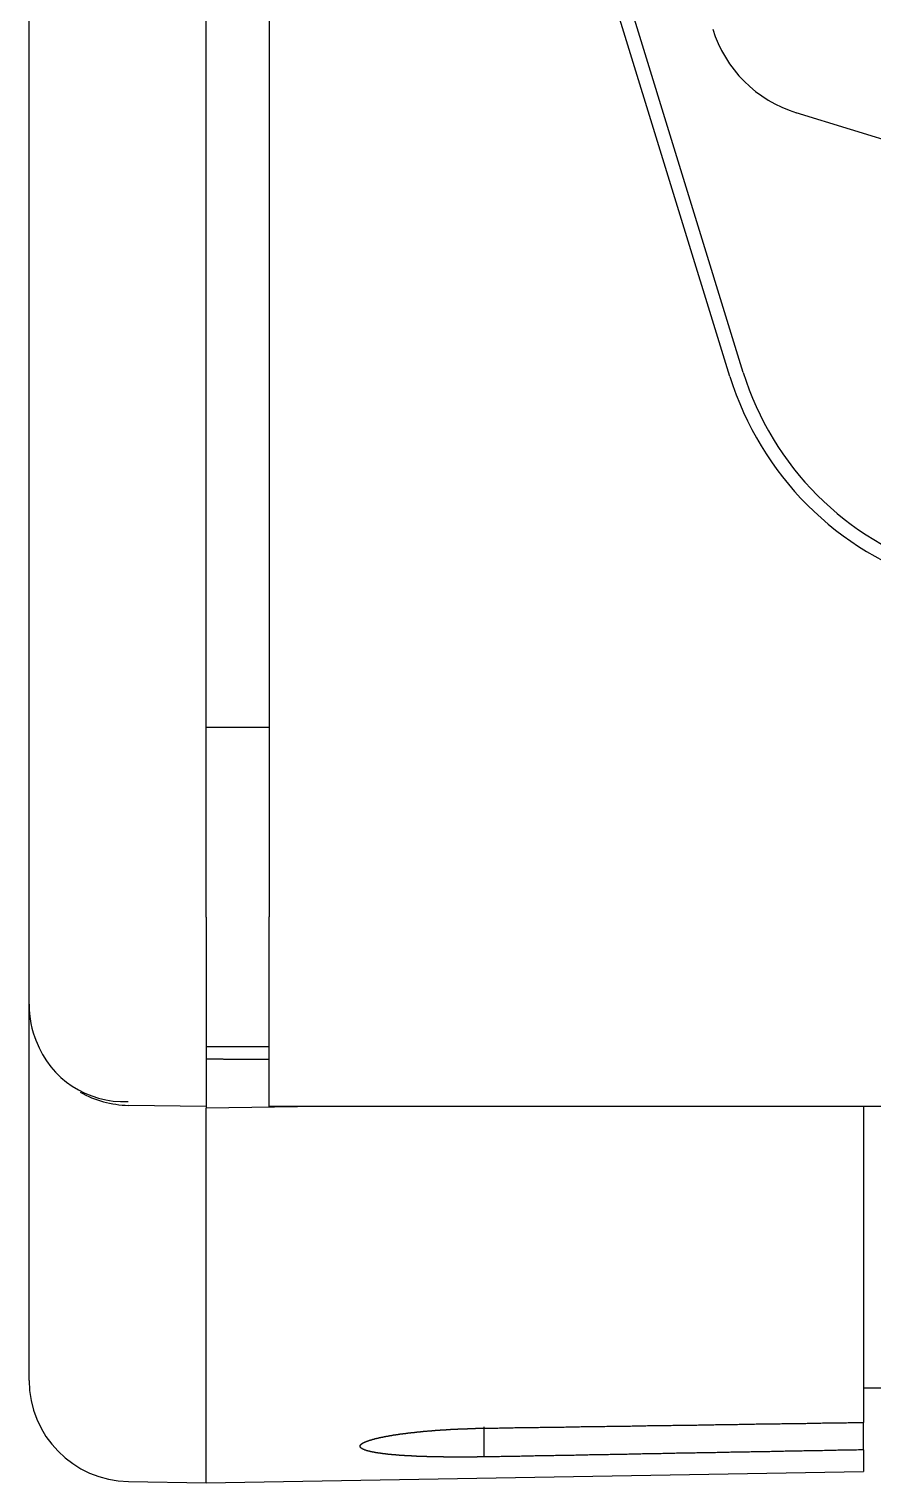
# Model space of a CAD drawing. Extents: x 55 to 320, y 62 to 485.
# Drawn here: x 60.38 to 67.05, y 417.03 to 428.53 of the extents above; entities that cross this region are included whole.
import ezdxf

# ---------------------------------------------------------------- set-up
doc = ezdxf.new("R2010")
doc.units = 0
doc.header["$MEASUREMENT"] = 0
doc.layers.add('FR_QBM1_G14_40U', color=7, linetype='CONTINUOUS')

msp = doc.modelspace()

# ---------------------------------------------------------------- linework, layer by layer
at = {"layer": 'FR_QBM1_G14_40U', "color": 5, "linetype": 'Continuous'}
for p, q in [((60.379, 421.521), (60.379, 463.5)), ((61.779, 421.51), (61.779, 463.511)), ((62.279, 437.963), (62.279, 421.511)), ((65.923, 425.785), (62.809, 435.899)), ((66.028, 425.817), (62.914, 435.932)), ((78.343, 424.209), (66.448, 427.871)), ((61.779, 423.011), (62.279, 423.011)), ((60.379, 420.821), (60.379, 421.521)), ((61.779, 421.51), (61.779, 420.011)), ((62.279, 420.011), (62.279, 421.511)), ((60.379, 417.846), (60.379, 420.821)), ((62.279, 420.485), (61.779, 420.485)), ((61.779, 420.011), (61.165, 420.021)), ((62.681, 420.011), (61.779, 420)), ((61.779, 420.011), (61.779, 420)), ((61.779, 417.035), (61.779, 420)), ((67.479, 420.011), (62.279, 420.011)), ((66.979, 420.011), (66.979, 417.513)), ((66.979, 417.788), (67.129, 417.788)), ((66.979, 417.296), (66.979, 417.513)), ((63.979, 417.24), (63.979, 417.479)), ((66.979, 417.296), (66.979, 417.126)), ((61.165, 417.046), (61.779, 417.035)), ((61.779, 417.035), (66.979, 417.126))]:
    msp.add_line(p, q, dxfattribs=at)
msp.add_polyline3d([(61.779, 420.388, 0), (61.783, 420.388, 0), (61.787, 420.388, 0), (61.791, 420.388, 0), (61.795, 420.388, 0), (61.798, 420.388, 0), (61.802, 420.388, 0), (61.806, 420.388, 0), (61.81, 420.388, 0), (61.814, 420.388, 0), (61.818, 420.388, 0), (61.822, 420.388, 0), (61.826, 420.388, 0), (61.83, 420.388, 0), (61.834, 420.388, 0), (61.838, 420.388, 0), (61.842, 420.388, 0), (61.845, 420.388, 0), (61.849, 420.388, 0), (61.853, 420.388, 0), (61.857, 420.388, 0), (61.861, 420.388, 0), (61.865, 420.388, 0), (61.869, 420.388, 0), (61.873, 420.388, 0), (61.877, 420.388, 0), (61.88, 420.388, 0), (61.884, 420.388, 0), (61.888, 420.388, 0), (61.892, 420.388, 0), (61.896, 420.388, 0), (61.9, 420.388, 0), (61.904, 420.388, 0), (61.908, 420.388, 0), (61.912, 420.388, 0), (61.916, 420.387, 0), (61.92, 420.387, 0), (61.923, 420.387, 0), (61.927, 420.387, 0), (61.931, 420.387, 0), (61.935, 420.387, 0), (61.939, 420.387, 0), (61.943, 420.387, 0), (61.947, 420.387, 0), (61.951, 420.387, 0), (61.955, 420.387, 0), (61.959, 420.387, 0), (61.963, 420.387, 0), (61.967, 420.387, 0), (61.97, 420.387, 0), (61.974, 420.387, 0), (61.978, 420.387, 0), (61.982, 420.387, 0), (61.986, 420.387, 0), (61.99, 420.387, 0), (61.994, 420.387, 0), (61.998, 420.387, 0), (62.002, 420.387, 0), (62.005, 420.387, 0), (62.009, 420.387, 0), (62.013, 420.387, 0), (62.017, 420.387, 0), (62.021, 420.387, 0), (62.025, 420.387, 0), (62.029, 420.387, 0), (62.033, 420.387, 0), (62.037, 420.387, 0), (62.041, 420.387, 0), (62.045, 420.387, 0), (62.048, 420.387, 0), (62.052, 420.387, 0), (62.056, 420.387, 0), (62.06, 420.387, 0), (62.064, 420.386, 0), (62.068, 420.386, 0), (62.072, 420.386, 0), (62.076, 420.386, 0), (62.08, 420.386, 0), (62.084, 420.386, 0), (62.088, 420.386, 0), (62.092, 420.386, 0), (62.095, 420.386, 0), (62.099, 420.386, 0), (62.103, 420.386, 0), (62.107, 420.386, 0), (62.111, 420.386, 0), (62.115, 420.386, 0), (62.119, 420.386, 0), (62.123, 420.386, 0), (62.127, 420.386, 0), (62.13, 420.386, 0), (62.134, 420.386, 0), (62.138, 420.386, 0), (62.142, 420.386, 0), (62.146, 420.386, 0), (62.15, 420.386, 0), (62.154, 420.386, 0), (62.158, 420.386, 0), (62.162, 420.386, 0), (62.166, 420.386, 0), (62.17, 420.386, 0), (62.173, 420.386, 0), (62.177, 420.386, 0), (62.181, 420.386, 0), (62.185, 420.386, 0), (62.189, 420.386, 0), (62.193, 420.386, 0), (62.197, 420.386, 0), (62.201, 420.386, 0), (62.205, 420.386, 0), (62.209, 420.386, 0), (62.213, 420.385, 0), (62.217, 420.385, 0), (62.22, 420.385, 0), (62.224, 420.385, 0), (62.228, 420.385, 0), (62.232, 420.385, 0), (62.236, 420.385, 0), (62.24, 420.385, 0), (62.244, 420.385, 0), (62.248, 420.385, 0), (62.252, 420.385, 0), (62.255, 420.385, 0), (62.259, 420.385, 0), (62.263, 420.385, 0), (62.267, 420.385, 0), (62.271, 420.385, 0), (62.275, 420.385, 0), (62.279, 420.385, 0)], dxfattribs=at)
at = {"layer": 'FR_QBM1_G14_40U', "color": 5}
for points in [[(63.979, 417.468, 0), (63.992, 417.468, 0), (64.006, 417.468, 0), (64.019, 417.468, 0), (64.033, 417.469, 0), (64.046, 417.469, 0), (64.06, 417.469, 0), (64.073, 417.469, 0), (64.087, 417.469, 0), (64.1, 417.47, 0), (64.114, 417.47, 0), (64.127, 417.47, 0), (64.14, 417.47, 0), (64.154, 417.471, 0), (64.167, 417.471, 0), (64.181, 417.471, 0), (64.194, 417.471, 0), (64.208, 417.471, 0), (64.221, 417.472, 0), (64.235, 417.472, 0), (64.248, 417.472, 0), (64.261, 417.472, 0), (64.275, 417.472, 0), (64.288, 417.473, 0), (64.302, 417.473, 0), (64.315, 417.473, 0), (64.329, 417.473, 0), (64.342, 417.473, 0), (64.356, 417.474, 0), (64.369, 417.474, 0), (64.383, 417.474, 0), (64.396, 417.474, 0), (64.409, 417.474, 0), (64.423, 417.475, 0), (64.436, 417.475, 0), (64.45, 417.475, 0), (64.463, 417.475, 0), (64.477, 417.475, 0), (64.49, 417.476, 0), (64.504, 417.476, 0), (64.517, 417.476, 0), (64.531, 417.476, 0), (64.544, 417.476, 0), (64.557, 417.477, 0), (64.571, 417.477, 0), (64.584, 417.477, 0), (64.598, 417.477, 0), (64.611, 417.477, 0), (64.625, 417.478, 0), (64.638, 417.478, 0), (64.652, 417.478, 0), (64.665, 417.478, 0), (64.678, 417.479, 0), (64.692, 417.479, 0), (64.705, 417.479, 0), (64.719, 417.479, 0), (64.732, 417.479, 0), (64.746, 417.48, 0), (64.759, 417.48, 0), (64.773, 417.48, 0), (64.786, 417.48, 0), (64.8, 417.48, 0), (64.813, 417.481, 0), (64.826, 417.481, 0), (64.84, 417.481, 0), (64.853, 417.481, 0), (64.867, 417.481, 0), (64.88, 417.482, 0), (64.894, 417.482, 0), (64.907, 417.482, 0), (64.921, 417.482, 0), (64.934, 417.482, 0), (64.948, 417.483, 0), (64.961, 417.483, 0), (64.975, 417.483, 0), (64.988, 417.483, 0), (65.001, 417.483, 0), (65.015, 417.484, 0), (65.028, 417.484, 0), (65.042, 417.484, 0), (65.055, 417.484, 0), (65.069, 417.484, 0), (65.082, 417.485, 0), (65.096, 417.485, 0), (65.109, 417.485, 0), (65.123, 417.485, 0), (65.136, 417.485, 0), (65.149, 417.486, 0), (65.163, 417.486, 0), (65.176, 417.486, 0), (65.19, 417.486, 0), (65.203, 417.486, 0), (65.217, 417.487, 0), (65.23, 417.487, 0), (65.243, 417.487, 0), (65.257, 417.487, 0), (65.27, 417.488, 0), (65.284, 417.488, 0), (65.297, 417.488, 0), (65.311, 417.488, 0), (65.324, 417.488, 0), (65.338, 417.489, 0), (65.351, 417.489, 0), (65.365, 417.489, 0), (65.378, 417.489, 0), (65.391, 417.489, 0), (65.405, 417.49, 0), (65.418, 417.49, 0), (65.432, 417.49, 0), (65.445, 417.49, 0), (65.459, 417.49, 0), (65.472, 417.491, 0), (65.486, 417.491, 0), (65.499, 417.491, 0), (65.513, 417.491, 0), (65.526, 417.491, 0), (65.54, 417.492, 0), (65.553, 417.492, 0), (65.566, 417.492, 0), (65.58, 417.492, 0), (65.593, 417.492, 0), (65.607, 417.493, 0), (65.62, 417.493, 0), (65.634, 417.493, 0), (65.647, 417.493, 0), (65.661, 417.493, 0), (65.674, 417.494, 0), (65.688, 417.494, 0), (65.701, 417.494, 0), (65.714, 417.494, 0), (65.728, 417.494, 0), (65.741, 417.495, 0), (65.755, 417.495, 0), (65.768, 417.495, 0), (65.782, 417.495, 0), (65.795, 417.495, 0), (65.809, 417.496, 0), (65.822, 417.496, 0), (65.835, 417.496, 0), (65.849, 417.496, 0), (65.862, 417.496, 0), (65.876, 417.497, 0), (65.889, 417.497, 0), (65.903, 417.497, 0), (65.916, 417.497, 0), (65.93, 417.498, 0), (65.943, 417.498, 0), (65.957, 417.498, 0), (65.97, 417.498, 0), (65.984, 417.498, 0), (65.997, 417.499, 0), (66.01, 417.499, 0), (66.024, 417.499, 0), (66.037, 417.499, 0), (66.051, 417.499, 0), (66.064, 417.5, 0), (66.078, 417.5, 0), (66.091, 417.5, 0), (66.105, 417.5, 0), (66.118, 417.5, 0), (66.131, 417.501, 0), (66.145, 417.501, 0), (66.158, 417.501, 0), (66.172, 417.501, 0), (66.185, 417.501, 0), (66.199, 417.502, 0), (66.212, 417.502, 0), (66.226, 417.502, 0), (66.239, 417.502, 0), (66.252, 417.502, 0), (66.266, 417.503, 0), (66.279, 417.503, 0), (66.293, 417.503, 0), (66.306, 417.503, 0), (66.32, 417.503, 0), (66.333, 417.504, 0), (66.347, 417.504, 0), (66.36, 417.504, 0), (66.374, 417.504, 0), (66.387, 417.504, 0), (66.4, 417.505, 0), (66.414, 417.505, 0), (66.427, 417.505, 0), (66.441, 417.505, 0), (66.454, 417.505, 0), (66.468, 417.506, 0), (66.481, 417.506, 0), (66.495, 417.506, 0), (66.508, 417.506, 0), (66.522, 417.506, 0), (66.535, 417.507, 0), (66.549, 417.507, 0), (66.562, 417.507, 0), (66.575, 417.507, 0), (66.589, 417.507, 0), (66.602, 417.508, 0), (66.616, 417.508, 0), (66.629, 417.508, 0), (66.643, 417.508, 0), (66.656, 417.509, 0), (66.67, 417.509, 0), (66.683, 417.509, 0), (66.697, 417.509, 0), (66.71, 417.509, 0), (66.723, 417.51, 0), (66.737, 417.51, 0), (66.75, 417.51, 0), (66.764, 417.51, 0), (66.777, 417.51, 0), (66.791, 417.511, 0), (66.804, 417.511, 0), (66.817, 417.511, 0), (66.831, 417.511, 0), (66.844, 417.511, 0), (66.858, 417.512, 0), (66.871, 417.512, 0), (66.885, 417.512, 0), (66.898, 417.512, 0), (66.912, 417.512, 0), (66.925, 417.513, 0), (66.939, 417.513, 0), (66.952, 417.513, 0), (66.966, 417.513, 0), (66.979, 417.513, 0)], [(63.979, 417.24, 0), (63.976, 417.24, 0), (63.973, 417.24, 0), (63.97, 417.24, 0), (63.967, 417.24, 0), (63.964, 417.24, 0), (63.961, 417.24, 0), (63.958, 417.24, 0), (63.954, 417.24, 0), (63.951, 417.24, 0), (63.948, 417.24, 0), (63.945, 417.24, 0), (63.942, 417.24, 0), (63.939, 417.24, 0), (63.936, 417.24, 0), (63.933, 417.24, 0), (63.93, 417.24, 0), (63.927, 417.24, 0), (63.924, 417.24, 0), (63.921, 417.239, 0), (63.917, 417.239, 0), (63.914, 417.239, 0), (63.911, 417.239, 0), (63.908, 417.239, 0), (63.905, 417.239, 0), (63.902, 417.239, 0), (63.899, 417.239, 0), (63.896, 417.239, 0), (63.893, 417.239, 0), (63.89, 417.239, 0), (63.887, 417.239, 0), (63.884, 417.239, 0), (63.881, 417.239, 0), (63.877, 417.239, 0), (63.874, 417.239, 0), (63.871, 417.239, 0), (63.868, 417.239, 0), (63.865, 417.239, 0), (63.862, 417.239, 0), (63.859, 417.239, 0), (63.856, 417.239, 0), (63.853, 417.239, 0), (63.85, 417.239, 0), (63.847, 417.239, 0), (63.844, 417.239, 0), (63.841, 417.239, 0), (63.838, 417.239, 0), (63.835, 417.239, 0), (63.832, 417.239, 0), (63.828, 417.239, 0), (63.825, 417.239, 0), (63.822, 417.239, 0), (63.819, 417.239, 0), (63.816, 417.239, 0), (63.813, 417.239, 0), (63.81, 417.239, 0), (63.807, 417.239, 0), (63.804, 417.239, 0), (63.801, 417.239, 0), (63.798, 417.239, 0), (63.795, 417.239, 0), (63.792, 417.239, 0), (63.789, 417.239, 0), (63.786, 417.239, 0), (63.783, 417.239, 0), (63.78, 417.239, 0), (63.777, 417.239, 0), (63.774, 417.239, 0), (63.771, 417.239, 0), (63.768, 417.239, 0), (63.765, 417.239, 0), (63.762, 417.239, 0), (63.759, 417.239, 0), (63.756, 417.239, 0), (63.753, 417.239, 0), (63.75, 417.239, 0), (63.747, 417.239, 0), (63.744, 417.239, 0), (63.741, 417.239, 0), (63.738, 417.239, 0), (63.735, 417.239, 0), (63.732, 417.239, 0), (63.729, 417.239, 0), (63.726, 417.239, 0), (63.723, 417.239, 0), (63.72, 417.239, 0), (63.717, 417.239, 0), (63.714, 417.239, 0), (63.711, 417.239, 0), (63.708, 417.239, 0), (63.705, 417.239, 0), (63.702, 417.239, 0), (63.699, 417.239, 0), (63.696, 417.239, 0), (63.693, 417.239, 0), (63.69, 417.239, 0), (63.687, 417.239, 0), (63.684, 417.239, 0), (63.681, 417.239, 0), (63.678, 417.239, 0), (63.675, 417.239, 0), (63.672, 417.239, 0), (63.669, 417.239, 0), (63.666, 417.239, 0), (63.663, 417.239, 0), (63.661, 417.239, 0), (63.658, 417.24, 0), (63.655, 417.24, 0), (63.652, 417.24, 0), (63.649, 417.24, 0), (63.646, 417.24, 0), (63.643, 417.24, 0), (63.64, 417.24, 0), (63.637, 417.24, 0), (63.635, 417.24, 0), (63.632, 417.24, 0), (63.629, 417.24, 0), (63.626, 417.24, 0), (63.623, 417.24, 0), (63.62, 417.24, 0), (63.617, 417.24, 0), (63.614, 417.24, 0), (63.611, 417.24, 0), (63.609, 417.24, 0), (63.606, 417.24, 0), (63.603, 417.24, 0), (63.6, 417.241, 0), (63.597, 417.241, 0), (63.594, 417.241, 0), (63.592, 417.241, 0), (63.589, 417.241, 0), (63.586, 417.241, 0), (63.583, 417.241, 0), (63.58, 417.241, 0), (63.577, 417.241, 0), (63.575, 417.241, 0), (63.572, 417.241, 0), (63.569, 417.241, 0), (63.566, 417.241, 0), (63.563, 417.241, 0), (63.56, 417.241, 0), (63.558, 417.242, 0), (63.555, 417.242, 0), (63.552, 417.242, 0), (63.549, 417.242, 0), (63.546, 417.242, 0), (63.544, 417.242, 0), (63.541, 417.242, 0), (63.538, 417.242, 0), (63.535, 417.242, 0), (63.533, 417.242, 0), (63.53, 417.242, 0), (63.527, 417.242, 0), (63.524, 417.243, 0), (63.522, 417.243, 0), (63.519, 417.243, 0), (63.516, 417.243, 0), (63.513, 417.243, 0), (63.511, 417.243, 0), (63.508, 417.243, 0), (63.505, 417.243, 0), (63.502, 417.243, 0), (63.5, 417.243, 0), (63.497, 417.243, 0), (63.494, 417.244, 0), (63.492, 417.244, 0), (63.489, 417.244, 0), (63.486, 417.244, 0), (63.483, 417.244, 0), (63.481, 417.244, 0), (63.478, 417.244, 0), (63.475, 417.244, 0), (63.473, 417.244, 0), (63.47, 417.244, 0), (63.468, 417.245, 0), (63.465, 417.245, 0), (63.462, 417.245, 0), (63.459, 417.245, 0), (63.457, 417.245, 0), (63.454, 417.245, 0), (63.452, 417.245, 0), (63.449, 417.245, 0), (63.446, 417.245, 0), (63.444, 417.246, 0), (63.441, 417.246, 0), (63.439, 417.246, 0), (63.436, 417.246, 0), (63.433, 417.246, 0), (63.431, 417.246, 0), (63.428, 417.246, 0), (63.426, 417.246, 0), (63.423, 417.247, 0), (63.421, 417.247, 0), (63.418, 417.247, 0), (63.416, 417.247, 0), (63.413, 417.247, 0), (63.41, 417.247, 0), (63.408, 417.247, 0), (63.405, 417.247, 0), (63.403, 417.248, 0), (63.4, 417.248, 0), (63.398, 417.248, 0), (63.395, 417.248, 0), (63.393, 417.248, 0), (63.39, 417.248, 0), (63.388, 417.248, 0), (63.385, 417.248, 0), (63.383, 417.249, 0), (63.38, 417.249, 0), (63.378, 417.249, 0), (63.376, 417.249, 0), (63.373, 417.249, 0), (63.371, 417.249, 0), (63.368, 417.249, 0), (63.366, 417.25, 0), (63.363, 417.25, 0), (63.361, 417.25, 0), (63.359, 417.25, 0), (63.356, 417.25, 0), (63.354, 417.25, 0), (63.351, 417.25, 0), (63.349, 417.251, 0), (63.347, 417.251, 0), (63.344, 417.251, 0), (63.342, 417.251, 0), (63.34, 417.251, 0), (63.337, 417.251, 0), (63.335, 417.252, 0), (63.333, 417.252, 0), (63.33, 417.252, 0), (63.328, 417.252, 0), (63.326, 417.252, 0), (63.323, 417.252, 0), (63.321, 417.253, 0), (63.319, 417.253, 0), (63.316, 417.253, 0), (63.314, 417.253, 0), (63.312, 417.253, 0), (63.309, 417.253, 0), (63.307, 417.254, 0), (63.305, 417.254, 0), (63.303, 417.254, 0), (63.3, 417.254, 0), (63.298, 417.254, 0), (63.296, 417.254, 0), (63.294, 417.255, 0), (63.291, 417.255, 0), (63.289, 417.255, 0), (63.287, 417.255, 0), (63.285, 417.255, 0), (63.283, 417.255, 0), (63.281, 417.256, 0), (63.278, 417.256, 0), (63.276, 417.256, 0), (63.274, 417.256, 0), (63.272, 417.256, 0), (63.27, 417.257, 0), (63.267, 417.257, 0), (63.265, 417.257, 0), (63.263, 417.257, 0), (63.261, 417.257, 0), (63.259, 417.258, 0), (63.257, 417.258, 0), (63.255, 417.258, 0), (63.253, 417.258, 0), (63.251, 417.258, 0), (63.248, 417.258, 0), (63.246, 417.259, 0), (63.244, 417.259, 0), (63.242, 417.259, 0), (63.24, 417.259, 0), (63.238, 417.259, 0), (63.236, 417.26, 0), (63.234, 417.26, 0), (63.232, 417.26, 0), (63.23, 417.26, 0), (63.228, 417.26, 0), (63.226, 417.261, 0), (63.224, 417.261, 0), (63.222, 417.261, 0), (63.22, 417.261, 0), (63.218, 417.262, 0), (63.216, 417.262, 0), (63.214, 417.262, 0), (63.212, 417.262, 0), (63.21, 417.262, 0), (63.208, 417.263, 0), (63.206, 417.263, 0), (63.204, 417.263, 0), (63.202, 417.263, 0), (63.2, 417.263, 0), (63.199, 417.264, 0), (63.197, 417.264, 0), (63.195, 417.264, 0), (63.193, 417.264, 0), (63.191, 417.265, 0), (63.189, 417.265, 0), (63.187, 417.265, 0), (63.185, 417.265, 0), (63.184, 417.265, 0), (63.182, 417.266, 0), (63.18, 417.266, 0), (63.178, 417.266, 0), (63.176, 417.266, 0), (63.175, 417.267, 0), (63.173, 417.267, 0), (63.171, 417.267, 0), (63.169, 417.267, 0), (63.167, 417.267, 0), (63.166, 417.268, 0), (63.164, 417.268, 0), (63.162, 417.268, 0), (63.16, 417.268, 0), (63.159, 417.269, 0), (63.157, 417.269, 0), (63.155, 417.269, 0), (63.154, 417.269, 0), (63.152, 417.27, 0), (63.15, 417.27, 0), (63.149, 417.27, 0), (63.147, 417.27, 0), (63.145, 417.271, 0), (63.144, 417.271, 0), (63.142, 417.271, 0), (63.141, 417.271, 0), (63.139, 417.272, 0), (63.137, 417.272, 0), (63.136, 417.272, 0), (63.134, 417.272, 0), (63.133, 417.273, 0), (63.131, 417.273, 0), (63.129, 417.273, 0), (63.128, 417.273, 0), (63.126, 417.274, 0), (63.125, 417.274, 0), (63.123, 417.274, 0), (63.122, 417.274, 0), (63.12, 417.275, 0), (63.119, 417.275, 0), (63.117, 417.275, 0), (63.116, 417.275, 0), (63.114, 417.276, 0), (63.113, 417.276, 0), (63.111, 417.276, 0), (63.11, 417.276, 0), (63.108, 417.277, 0), (63.107, 417.277, 0), (63.105, 417.277, 0), (63.104, 417.278, 0), (63.103, 417.278, 0), (63.101, 417.278, 0), (63.1, 417.278, 0), (63.099, 417.279, 0), (63.097, 417.279, 0), (63.096, 417.279, 0), (63.094, 417.279, 0), (63.093, 417.28, 0), (63.092, 417.28, 0), (63.09, 417.28, 0), (63.089, 417.281, 0), (63.088, 417.281, 0), (63.086, 417.281, 0), (63.085, 417.281, 0), (63.084, 417.282, 0), (63.083, 417.282, 0), (63.081, 417.282, 0), (63.08, 417.283, 0), (63.079, 417.283, 0), (63.078, 417.283, 0), (63.076, 417.283, 0), (63.075, 417.284, 0), (63.074, 417.284, 0), (63.073, 417.284, 0), (63.071, 417.285, 0), (63.07, 417.285, 0), (63.069, 417.285, 0), (63.068, 417.285, 0), (63.067, 417.286, 0), (63.066, 417.286, 0), (63.064, 417.286, 0), (63.063, 417.287, 0), (63.062, 417.287, 0), (63.061, 417.287, 0), (63.06, 417.287, 0), (63.059, 417.288, 0), (63.058, 417.288, 0), (63.057, 417.288, 0), (63.056, 417.289, 0), (63.054, 417.289, 0), (63.053, 417.289, 0), (63.052, 417.29, 0), (63.051, 417.29, 0), (63.05, 417.29, 0), (63.049, 417.29, 0), (63.048, 417.291, 0), (63.047, 417.291, 0), (63.046, 417.291, 0), (63.045, 417.292, 0), (63.044, 417.292, 0), (63.043, 417.292, 0), (63.042, 417.293, 0), (63.041, 417.293, 0), (63.041, 417.293, 0), (63.04, 417.294, 0), (63.039, 417.294, 0), (63.038, 417.294, 0), (63.037, 417.294, 0), (63.036, 417.295, 0), (63.035, 417.295, 0), (63.034, 417.295, 0), (63.033, 417.296, 0), (63.033, 417.296, 0), (63.032, 417.296, 0), (63.031, 417.297, 0), (63.03, 417.297, 0), (63.029, 417.297, 0), (63.029, 417.298, 0), (63.028, 417.298, 0), (63.027, 417.298, 0), (63.026, 417.299, 0), (63.026, 417.299, 0), (63.025, 417.299, 0), (63.024, 417.3, 0), (63.023, 417.3, 0), (63.023, 417.3, 0), (63.022, 417.301, 0), (63.021, 417.301, 0), (63.02, 417.301, 0), (63.02, 417.302, 0), (63.019, 417.302, 0), (63.019, 417.302, 0), (63.018, 417.303, 0), (63.017, 417.303, 0), (63.017, 417.303, 0), (63.016, 417.304, 0), (63.015, 417.304, 0), (63.015, 417.304, 0), (63.014, 417.305, 0), (63.014, 417.305, 0), (63.013, 417.305, 0), (63.013, 417.306, 0), (63.012, 417.306, 0), (63.011, 417.306, 0), (63.011, 417.307, 0), (63.01, 417.307, 0), (63.01, 417.307, 0), (63.009, 417.308, 0), (63.009, 417.308, 0), (63.008, 417.308, 0), (63.008, 417.309, 0), (63.008, 417.309, 0), (63.007, 417.309, 0), (63.007, 417.31, 0), (63.006, 417.31, 0), (63.006, 417.31, 0), (63.005, 417.311, 0), (63.005, 417.311, 0), (63.005, 417.311, 0), (63.004, 417.312, 0), (63.004, 417.312, 0), (63.004, 417.312, 0), (63.003, 417.313, 0), (63.003, 417.313, 0), (63.002, 417.313, 0), (63.002, 417.314, 0), (63.002, 417.314, 0), (63.002, 417.314, 0), (63.001, 417.315, 0), (63.001, 417.315, 0), (63.001, 417.316, 0), (63, 417.316, 0), (63, 417.316, 0), (63, 417.317, 0), (63, 417.317, 0), (62.999, 417.317, 0), (62.999, 417.318, 0), (62.999, 417.318, 0), (62.999, 417.318, 0), (62.999, 417.319, 0), (62.998, 417.319, 0), (62.998, 417.319, 0), (62.998, 417.32, 0), (62.998, 417.32, 0), (62.998, 417.321, 0), (62.998, 417.321, 0), (62.998, 417.321, 0), (62.998, 417.322, 0), (62.998, 417.322, 0), (62.997, 417.322, 0), (62.997, 417.323, 0), (62.997, 417.323, 0), (62.997, 417.323, 0), (62.997, 417.324, 0), (62.997, 417.324, 0), (62.997, 417.325, 0), (62.997, 417.325, 0), (62.997, 417.325, 0), (62.997, 417.326, 0), (62.997, 417.326, 0), (62.997, 417.326, 0), (62.997, 417.327, 0), (62.997, 417.327, 0), (62.997, 417.327, 0), (62.997, 417.328, 0), (62.997, 417.328, 0), (62.998, 417.329, 0), (62.998, 417.329, 0), (62.998, 417.329, 0), (62.998, 417.33, 0), (62.998, 417.33, 0), (62.998, 417.33, 0), (62.998, 417.331, 0), (62.998, 417.331, 0), (62.998, 417.332, 0), (62.999, 417.332, 0), (62.999, 417.332, 0), (62.999, 417.333, 0), (62.999, 417.333, 0), (62.999, 417.333, 0), (63, 417.334, 0), (63, 417.334, 0), (63, 417.335, 0), (63.001, 417.335, 0), (63.001, 417.335, 0), (63.001, 417.336, 0), (63.001, 417.336, 0), (63.002, 417.336, 0), (63.002, 417.337, 0), (63.002, 417.337, 0), (63.002, 417.338, 0), (63.003, 417.338, 0), (63.003, 417.338, 0), (63.004, 417.339, 0), (63.004, 417.339, 0), (63.004, 417.339, 0), (63.005, 417.34, 0), (63.005, 417.34, 0), (63.005, 417.341, 0), (63.006, 417.341, 0), (63.006, 417.341, 0), (63.007, 417.342, 0), (63.007, 417.342, 0), (63.008, 417.342, 0), (63.008, 417.343, 0), (63.009, 417.343, 0), (63.009, 417.344, 0), (63.01, 417.344, 0), (63.01, 417.344, 0), (63.011, 417.345, 0), (63.011, 417.345, 0), (63.012, 417.345, 0), (63.012, 417.346, 0), (63.013, 417.346, 0), (63.013, 417.347, 0), (63.014, 417.347, 0), (63.015, 417.347, 0), (63.015, 417.348, 0), (63.016, 417.348, 0), (63.016, 417.349, 0), (63.017, 417.349, 0), (63.018, 417.349, 0), (63.018, 417.35, 0), (63.019, 417.35, 0), (63.02, 417.35, 0), (63.02, 417.351, 0), (63.021, 417.351, 0), (63.022, 417.352, 0), (63.022, 417.352, 0), (63.023, 417.352, 0), (63.024, 417.353, 0), (63.025, 417.353, 0), (63.025, 417.354, 0), (63.026, 417.354, 0), (63.027, 417.354, 0), (63.028, 417.355, 0), (63.028, 417.355, 0), (63.029, 417.355, 0), (63.03, 417.356, 0), (63.031, 417.356, 0), (63.032, 417.357, 0), (63.032, 417.357, 0), (63.033, 417.357, 0), (63.034, 417.358, 0), (63.035, 417.358, 0), (63.036, 417.359, 0), (63.037, 417.359, 0), (63.038, 417.359, 0), (63.038, 417.36, 0), (63.039, 417.36, 0), (63.04, 417.361, 0), (63.041, 417.361, 0), (63.042, 417.361, 0), (63.043, 417.362, 0), (63.044, 417.362, 0), (63.045, 417.362, 0), (63.046, 417.363, 0), (63.047, 417.363, 0), (63.048, 417.364, 0), (63.049, 417.364, 0), (63.05, 417.364, 0), (63.051, 417.365, 0), (63.052, 417.365, 0), (63.053, 417.366, 0), (63.054, 417.366, 0), (63.055, 417.366, 0), (63.056, 417.367, 0), (63.057, 417.367, 0), (63.058, 417.367, 0), (63.059, 417.368, 0), (63.06, 417.368, 0), (63.062, 417.369, 0), (63.063, 417.369, 0), (63.064, 417.369, 0), (63.065, 417.37, 0), (63.066, 417.37, 0), (63.067, 417.371, 0), (63.069, 417.371, 0), (63.07, 417.371, 0), (63.071, 417.372, 0), (63.072, 417.372, 0), (63.073, 417.372, 0), (63.074, 417.373, 0), (63.076, 417.373, 0), (63.077, 417.374, 0), (63.078, 417.374, 0), (63.079, 417.374, 0), (63.081, 417.375, 0), (63.082, 417.375, 0), (63.083, 417.376, 0), (63.084, 417.376, 0), (63.086, 417.376, 0), (63.087, 417.377, 0), (63.088, 417.377, 0), (63.09, 417.377, 0), (63.091, 417.378, 0), (63.092, 417.378, 0), (63.094, 417.379, 0), (63.095, 417.379, 0), (63.096, 417.379, 0), (63.098, 417.38, 0), (63.099, 417.38, 0), (63.1, 417.381, 0), (63.102, 417.381, 0), (63.103, 417.381, 0), (63.105, 417.382, 0), (63.106, 417.382, 0), (63.108, 417.382, 0), (63.109, 417.383, 0), (63.111, 417.383, 0), (63.112, 417.384, 0), (63.113, 417.384, 0), (63.115, 417.384, 0), (63.116, 417.385, 0), (63.118, 417.385, 0), (63.119, 417.385, 0), (63.121, 417.386, 0), (63.122, 417.386, 0), (63.124, 417.387, 0), (63.126, 417.387, 0), (63.127, 417.387, 0), (63.129, 417.388, 0), (63.13, 417.388, 0), (63.132, 417.388, 0), (63.133, 417.389, 0), (63.135, 417.389, 0), (63.137, 417.39, 0), (63.138, 417.39, 0), (63.14, 417.39, 0), (63.141, 417.391, 0), (63.143, 417.391, 0), (63.145, 417.391, 0), (63.146, 417.392, 0), (63.148, 417.392, 0), (63.15, 417.393, 0), (63.151, 417.393, 0), (63.153, 417.393, 0), (63.155, 417.394, 0), (63.157, 417.394, 0), (63.158, 417.394, 0), (63.16, 417.395, 0), (63.162, 417.395, 0), (63.163, 417.396, 0), (63.165, 417.396, 0), (63.167, 417.396, 0), (63.169, 417.397, 0), (63.17, 417.397, 0), (63.172, 417.397, 0), (63.174, 417.398, 0), (63.176, 417.398, 0), (63.178, 417.398, 0), (63.179, 417.399, 0), (63.181, 417.399, 0), (63.183, 417.4, 0), (63.185, 417.4, 0), (63.187, 417.4, 0), (63.189, 417.401, 0), (63.19, 417.401, 0), (63.192, 417.401, 0), (63.194, 417.402, 0), (63.196, 417.402, 0), (63.198, 417.402, 0), (63.2, 417.403, 0), (63.202, 417.403, 0), (63.204, 417.404, 0), (63.206, 417.404, 0), (63.208, 417.404, 0), (63.209, 417.405, 0), (63.211, 417.405, 0), (63.213, 417.405, 0), (63.215, 417.406, 0), (63.217, 417.406, 0), (63.219, 417.406, 0), (63.221, 417.407, 0), (63.223, 417.407, 0), (63.225, 417.407, 0), (63.227, 417.408, 0), (63.229, 417.408, 0), (63.231, 417.408, 0), (63.233, 417.409, 0), (63.235, 417.409, 0), (63.237, 417.409, 0), (63.239, 417.41, 0), (63.241, 417.41, 0), (63.243, 417.411, 0), (63.245, 417.411, 0), (63.248, 417.411, 0), (63.25, 417.412, 0), (63.252, 417.412, 0), (63.254, 417.412, 0), (63.256, 417.413, 0), (63.258, 417.413, 0), (63.26, 417.413, 0), (63.262, 417.414, 0), (63.264, 417.414, 0), (63.267, 417.414, 0), (63.269, 417.415, 0), (63.271, 417.415, 0), (63.273, 417.415, 0), (63.275, 417.416, 0), (63.277, 417.416, 0), (63.279, 417.416, 0), (63.282, 417.417, 0), (63.284, 417.417, 0), (63.286, 417.417, 0), (63.288, 417.418, 0), (63.29, 417.418, 0), (63.293, 417.418, 0), (63.295, 417.419, 0), (63.297, 417.419, 0), (63.299, 417.419, 0), (63.302, 417.42, 0), (63.304, 417.42, 0), (63.306, 417.42, 0), (63.308, 417.421, 0), (63.311, 417.421, 0), (63.313, 417.421, 0), (63.315, 417.422, 0), (63.318, 417.422, 0), (63.32, 417.422, 0), (63.322, 417.422, 0), (63.325, 417.423, 0), (63.327, 417.423, 0), (63.329, 417.423, 0), (63.331, 417.424, 0), (63.334, 417.424, 0), (63.336, 417.424, 0), (63.339, 417.425, 0), (63.341, 417.425, 0), (63.343, 417.425, 0), (63.346, 417.426, 0), (63.348, 417.426, 0), (63.35, 417.426, 0), (63.353, 417.427, 0), (63.355, 417.427, 0), (63.358, 417.427, 0), (63.36, 417.427, 0), (63.362, 417.428, 0), (63.365, 417.428, 0), (63.367, 417.428, 0), (63.37, 417.429, 0), (63.372, 417.429, 0), (63.375, 417.429, 0), (63.377, 417.43, 0), (63.38, 417.43, 0), (63.382, 417.43, 0), (63.385, 417.431, 0), (63.387, 417.431, 0), (63.389, 417.431, 0), (63.392, 417.431, 0), (63.395, 417.432, 0), (63.397, 417.432, 0), (63.4, 417.432, 0), (63.402, 417.433, 0), (63.405, 417.433, 0), (63.407, 417.433, 0), (63.41, 417.433, 0), (63.412, 417.434, 0), (63.415, 417.434, 0), (63.417, 417.434, 0), (63.42, 417.435, 0), (63.422, 417.435, 0), (63.425, 417.435, 0), (63.428, 417.435, 0), (63.43, 417.436, 0), (63.433, 417.436, 0), (63.435, 417.436, 0), (63.438, 417.437, 0), (63.441, 417.437, 0), (63.443, 417.437, 0), (63.446, 417.437, 0), (63.448, 417.438, 0), (63.451, 417.438, 0), (63.453, 417.438, 0), (63.456, 417.438, 0), (63.459, 417.439, 0), (63.461, 417.439, 0), (63.464, 417.439, 0), (63.467, 417.44, 0), (63.469, 417.44, 0), (63.472, 417.44, 0), (63.475, 417.44, 0), (63.477, 417.441, 0), (63.48, 417.441, 0), (63.483, 417.441, 0), (63.485, 417.441, 0), (63.488, 417.442, 0), (63.491, 417.442, 0), (63.493, 417.442, 0), (63.496, 417.442, 0), (63.499, 417.443, 0), (63.502, 417.443, 0), (63.504, 417.443, 0), (63.507, 417.443, 0), (63.51, 417.444, 0), (63.512, 417.444, 0), (63.515, 417.444, 0), (63.518, 417.444, 0), (63.52, 417.445, 0), (63.523, 417.445, 0), (63.526, 417.445, 0), (63.529, 417.445, 0), (63.532, 417.446, 0), (63.534, 417.446, 0), (63.537, 417.446, 0), (63.54, 417.446, 0), (63.542, 417.447, 0), (63.545, 417.447, 0), (63.548, 417.447, 0), (63.551, 417.447, 0), (63.554, 417.448, 0), (63.556, 417.448, 0), (63.559, 417.448, 0), (63.562, 417.448, 0), (63.565, 417.448, 0), (63.568, 417.449, 0), (63.57, 417.449, 0), (63.573, 417.449, 0), (63.576, 417.449, 0), (63.579, 417.45, 0), (63.582, 417.45, 0), (63.585, 417.45, 0), (63.587, 417.45, 0), (63.59, 417.45, 0), (63.593, 417.451, 0), (63.596, 417.451, 0), (63.599, 417.451, 0), (63.602, 417.451, 0), (63.605, 417.452, 0), (63.607, 417.452, 0), (63.61, 417.452, 0), (63.613, 417.452, 0), (63.616, 417.452, 0), (63.619, 417.453, 0), (63.622, 417.453, 0), (63.625, 417.453, 0), (63.627, 417.453, 0), (63.63, 417.453, 0), (63.633, 417.454, 0), (63.636, 417.454, 0), (63.639, 417.454, 0), (63.642, 417.454, 0), (63.645, 417.454, 0), (63.648, 417.455, 0), (63.651, 417.455, 0), (63.654, 417.455, 0), (63.657, 417.455, 0), (63.66, 417.455, 0), (63.663, 417.455, 0), (63.666, 417.456, 0), (63.668, 417.456, 0), (63.671, 417.456, 0), (63.674, 417.456, 0), (63.677, 417.456, 0), (63.68, 417.457, 0), (63.683, 417.457, 0), (63.686, 417.457, 0), (63.689, 417.457, 0), (63.692, 417.457, 0), (63.695, 417.457, 0), (63.698, 417.458, 0), (63.701, 417.458, 0), (63.704, 417.458, 0), (63.707, 417.458, 0), (63.71, 417.458, 0), (63.713, 417.458, 0), (63.716, 417.459, 0), (63.719, 417.459, 0), (63.722, 417.459, 0), (63.725, 417.459, 0), (63.728, 417.459, 0), (63.731, 417.459, 0), (63.734, 417.46, 0), (63.737, 417.46, 0), (63.74, 417.46, 0), (63.743, 417.46, 0), (63.746, 417.46, 0), (63.749, 417.46, 0), (63.752, 417.461, 0), (63.755, 417.461, 0), (63.758, 417.461, 0), (63.761, 417.461, 0), (63.764, 417.461, 0), (63.767, 417.461, 0), (63.77, 417.461, 0), (63.773, 417.462, 0), (63.776, 417.462, 0), (63.779, 417.462, 0), (63.782, 417.462, 0), (63.785, 417.462, 0), (63.788, 417.462, 0), (63.791, 417.462, 0), (63.794, 417.462, 0), (63.797, 417.463, 0), (63.8, 417.463, 0), (63.803, 417.463, 0), (63.806, 417.463, 0), (63.809, 417.463, 0), (63.812, 417.463, 0), (63.815, 417.463, 0), (63.818, 417.463, 0), (63.821, 417.464, 0), (63.825, 417.464, 0), (63.828, 417.464, 0), (63.831, 417.464, 0), (63.834, 417.464, 0), (63.837, 417.464, 0), (63.84, 417.464, 0), (63.843, 417.464, 0), (63.846, 417.464, 0), (63.849, 417.465, 0), (63.852, 417.465, 0), (63.855, 417.465, 0), (63.858, 417.465, 0), (63.861, 417.465, 0), (63.864, 417.465, 0), (63.867, 417.465, 0), (63.87, 417.465, 0), (63.873, 417.465, 0), (63.877, 417.465, 0), (63.88, 417.466, 0), (63.883, 417.466, 0), (63.886, 417.466, 0), (63.889, 417.466, 0), (63.892, 417.466, 0), (63.895, 417.466, 0), (63.898, 417.466, 0), (63.901, 417.466, 0), (63.904, 417.466, 0), (63.908, 417.466, 0), (63.911, 417.466, 0), (63.914, 417.467, 0), (63.917, 417.467, 0), (63.92, 417.467, 0), (63.923, 417.467, 0), (63.926, 417.467, 0), (63.929, 417.467, 0), (63.932, 417.467, 0), (63.935, 417.467, 0), (63.939, 417.467, 0), (63.942, 417.467, 0), (63.945, 417.467, 0), (63.948, 417.467, 0), (63.951, 417.467, 0), (63.954, 417.467, 0), (63.957, 417.467, 0), (63.96, 417.468, 0), (63.963, 417.468, 0), (63.967, 417.468, 0), (63.97, 417.468, 0), (63.973, 417.468, 0), (63.976, 417.468, 0), (63.979, 417.468, 0)], [(66.979, 417.296, 0), (66.966, 417.296, 0), (66.952, 417.296, 0), (66.939, 417.296, 0), (66.925, 417.295, 0), (66.912, 417.295, 0), (66.898, 417.295, 0), (66.885, 417.295, 0), (66.871, 417.294, 0), (66.858, 417.294, 0), (66.844, 417.294, 0), (66.831, 417.294, 0), (66.817, 417.293, 0), (66.804, 417.293, 0), (66.791, 417.293, 0), (66.777, 417.293, 0), (66.764, 417.292, 0), (66.75, 417.292, 0), (66.737, 417.292, 0), (66.723, 417.292, 0), (66.71, 417.291, 0), (66.697, 417.291, 0), (66.683, 417.291, 0), (66.67, 417.291, 0), (66.656, 417.29, 0), (66.643, 417.29, 0), (66.629, 417.29, 0), (66.616, 417.29, 0), (66.602, 417.289, 0), (66.589, 417.289, 0), (66.575, 417.289, 0), (66.562, 417.289, 0), (66.549, 417.288, 0), (66.535, 417.288, 0), (66.522, 417.288, 0), (66.508, 417.288, 0), (66.495, 417.287, 0), (66.481, 417.287, 0), (66.468, 417.287, 0), (66.454, 417.287, 0), (66.441, 417.286, 0), (66.427, 417.286, 0), (66.414, 417.286, 0), (66.4, 417.285, 0), (66.387, 417.285, 0), (66.374, 417.285, 0), (66.36, 417.285, 0), (66.347, 417.284, 0), (66.333, 417.284, 0), (66.32, 417.284, 0), (66.306, 417.284, 0), (66.293, 417.283, 0), (66.279, 417.283, 0), (66.266, 417.283, 0), (66.252, 417.283, 0), (66.239, 417.282, 0), (66.226, 417.282, 0), (66.212, 417.282, 0), (66.199, 417.282, 0), (66.185, 417.281, 0), (66.172, 417.281, 0), (66.158, 417.281, 0), (66.145, 417.281, 0), (66.131, 417.28, 0), (66.118, 417.28, 0), (66.105, 417.28, 0), (66.091, 417.28, 0), (66.078, 417.279, 0), (66.064, 417.279, 0), (66.051, 417.279, 0), (66.037, 417.279, 0), (66.024, 417.278, 0), (66.01, 417.278, 0), (65.997, 417.278, 0), (65.984, 417.278, 0), (65.97, 417.277, 0), (65.957, 417.277, 0), (65.943, 417.277, 0), (65.93, 417.277, 0), (65.916, 417.276, 0), (65.903, 417.276, 0), (65.889, 417.276, 0), (65.876, 417.276, 0), (65.862, 417.275, 0), (65.849, 417.275, 0), (65.835, 417.275, 0), (65.822, 417.275, 0), (65.809, 417.274, 0), (65.795, 417.274, 0), (65.782, 417.274, 0), (65.768, 417.274, 0), (65.755, 417.273, 0), (65.741, 417.273, 0), (65.728, 417.273, 0), (65.714, 417.273, 0), (65.701, 417.272, 0), (65.688, 417.272, 0), (65.674, 417.272, 0), (65.661, 417.272, 0), (65.647, 417.271, 0), (65.634, 417.271, 0), (65.62, 417.271, 0), (65.607, 417.271, 0), (65.593, 417.27, 0), (65.58, 417.27, 0), (65.566, 417.27, 0), (65.553, 417.27, 0), (65.54, 417.269, 0), (65.526, 417.269, 0), (65.513, 417.269, 0), (65.499, 417.269, 0), (65.486, 417.268, 0), (65.472, 417.268, 0), (65.459, 417.268, 0), (65.445, 417.268, 0), (65.432, 417.267, 0), (65.418, 417.267, 0), (65.405, 417.267, 0), (65.391, 417.267, 0), (65.378, 417.266, 0), (65.365, 417.266, 0), (65.351, 417.266, 0), (65.338, 417.266, 0), (65.324, 417.265, 0), (65.311, 417.265, 0), (65.297, 417.265, 0), (65.284, 417.265, 0), (65.27, 417.264, 0), (65.257, 417.264, 0), (65.243, 417.264, 0), (65.23, 417.264, 0), (65.217, 417.263, 0), (65.203, 417.263, 0), (65.19, 417.263, 0), (65.176, 417.263, 0), (65.163, 417.262, 0), (65.149, 417.262, 0), (65.136, 417.262, 0), (65.123, 417.262, 0), (65.109, 417.261, 0), (65.096, 417.261, 0), (65.082, 417.261, 0), (65.069, 417.26, 0), (65.055, 417.26, 0), (65.042, 417.26, 0), (65.028, 417.26, 0), (65.015, 417.259, 0), (65.001, 417.259, 0), (64.988, 417.259, 0), (64.975, 417.259, 0), (64.961, 417.258, 0), (64.948, 417.258, 0), (64.934, 417.258, 0), (64.921, 417.258, 0), (64.907, 417.257, 0), (64.894, 417.257, 0), (64.88, 417.257, 0), (64.867, 417.257, 0), (64.853, 417.256, 0), (64.84, 417.256, 0), (64.826, 417.256, 0), (64.813, 417.256, 0), (64.8, 417.255, 0), (64.786, 417.255, 0), (64.773, 417.255, 0), (64.759, 417.255, 0), (64.746, 417.254, 0), (64.732, 417.254, 0), (64.719, 417.254, 0), (64.705, 417.254, 0), (64.692, 417.253, 0), (64.678, 417.253, 0), (64.665, 417.253, 0), (64.652, 417.253, 0), (64.638, 417.252, 0), (64.625, 417.252, 0), (64.611, 417.252, 0), (64.598, 417.252, 0), (64.584, 417.251, 0), (64.571, 417.251, 0), (64.557, 417.251, 0), (64.544, 417.251, 0), (64.531, 417.25, 0), (64.517, 417.25, 0), (64.504, 417.25, 0), (64.49, 417.25, 0), (64.477, 417.249, 0), (64.463, 417.249, 0), (64.45, 417.249, 0), (64.436, 417.249, 0), (64.423, 417.248, 0), (64.409, 417.248, 0), (64.396, 417.248, 0), (64.383, 417.248, 0), (64.369, 417.247, 0), (64.356, 417.247, 0), (64.342, 417.247, 0), (64.329, 417.247, 0), (64.315, 417.246, 0), (64.302, 417.246, 0), (64.288, 417.246, 0), (64.275, 417.246, 0), (64.261, 417.245, 0), (64.248, 417.245, 0), (64.235, 417.245, 0), (64.221, 417.245, 0), (64.208, 417.244, 0), (64.194, 417.244, 0), (64.181, 417.244, 0), (64.167, 417.244, 0), (64.154, 417.243, 0), (64.14, 417.243, 0), (64.127, 417.243, 0), (64.114, 417.243, 0), (64.1, 417.242, 0), (64.087, 417.242, 0), (64.073, 417.242, 0), (64.06, 417.242, 0), (64.046, 417.241, 0), (64.033, 417.241, 0), (64.019, 417.241, 0), (64.006, 417.241, 0), (63.992, 417.24, 0), (63.979, 417.24, 0)]]:
    msp.add_polyline3d(points, dxfattribs=at)
at = {"layer": 'FR_QBM1_G14_40U', "color": 5, "linetype": 'Continuous'}
for centre, radius, start, end in [((66.743, 428.827), 1, 197.1144, 252.8855), ((68.279, 426.511), 2.465, 197.1144, 252.8856), ((68.279, 426.511), 2.355, 197.1144, 252.8856), ((61.179, 420.821), 0.8, 180, 201.9424), ((61.129, 420.793), 0.743, 200.7355, 272.5823), ((61.179, 420.821), 0.8, 240.3671, 269), ((61.179, 417.846), 0.8, 180, 269)]:
    msp.add_arc(centre, radius, start, end, dxfattribs=at)

doc.saveas('drawing.dxf')
